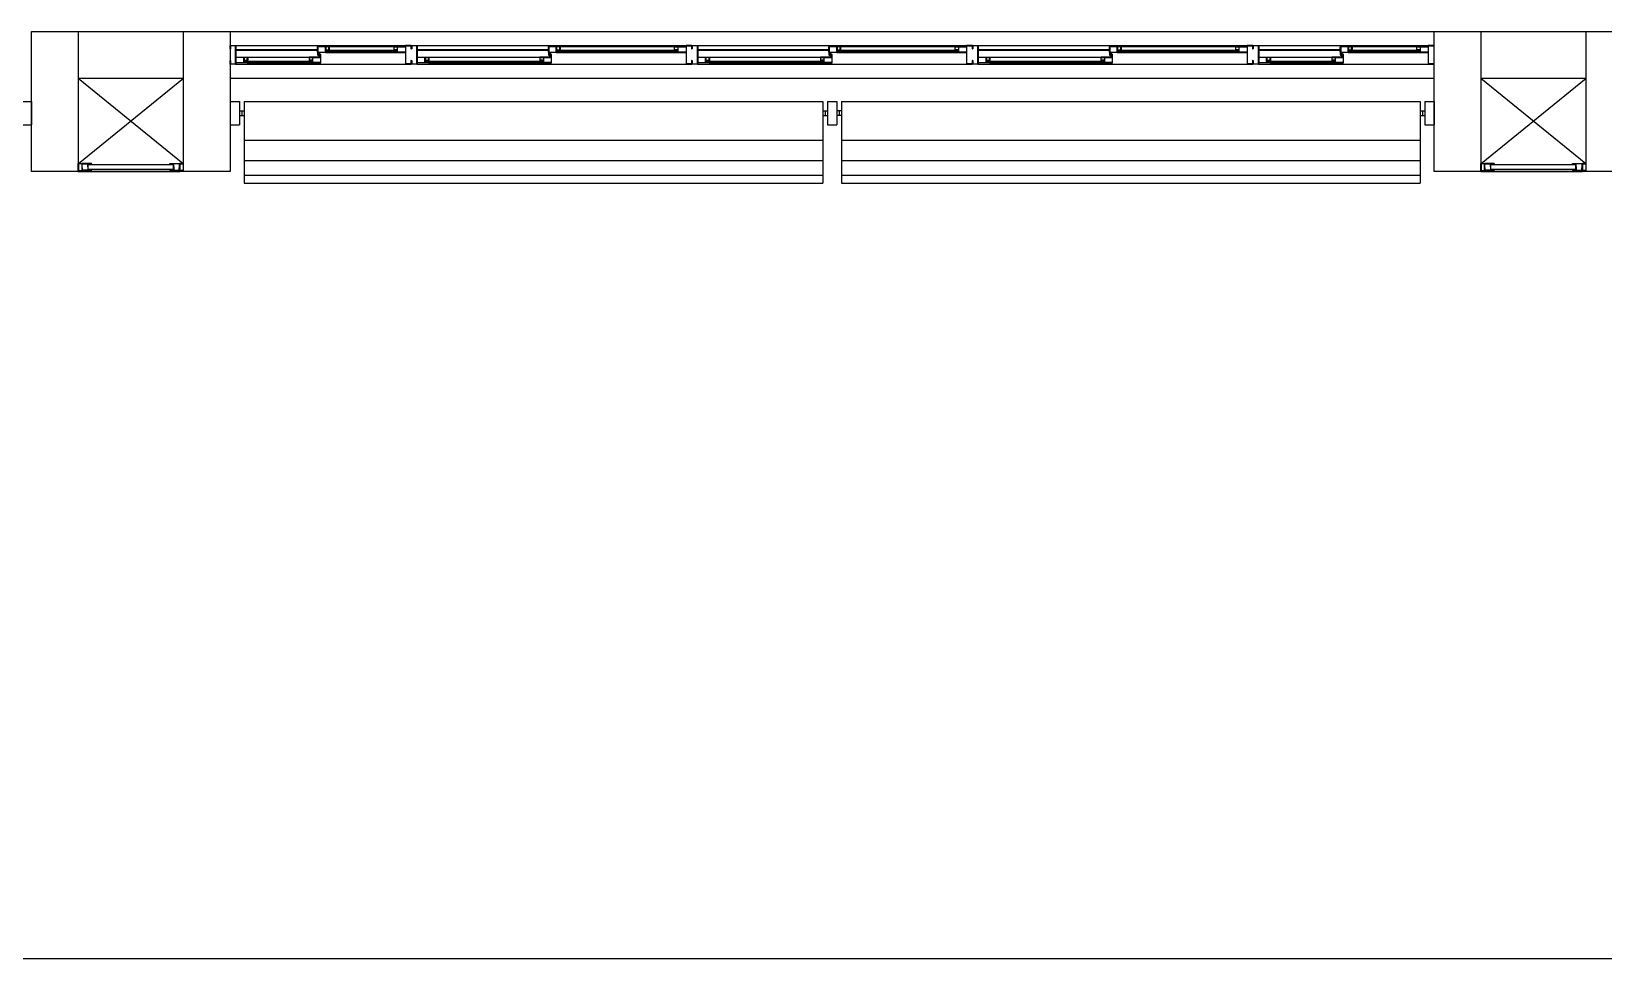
# Model space of a CAD drawing. Header units: millimetres. Extents: x 2801 to 3319, y 1187 to 1422.
# Drawn here: x 3093.52 to 3100.25, y 1247.98 to 1251.95 of the extents above; entities that cross this region are included whole.
import ezdxf

# ---------------------------------------------------------------- set-up
doc = ezdxf.new("R2010")
doc.units = ezdxf.units.MM
for name, color, linetype in [('AR-ALV', 2, 'Continuous'), ('AR-BRISES', 1, 'Continuous'), ('AR-CALÇADA', 1, 'Continuous'), ('AR-ESQ', 1, 'Continuous'), ('AR-ESTC', 3, 'Continuous'), ('AR-PEITORIL', 1, 'Continuous'), ('AR-SHAFT', 1, 'Continuous'), ('BR-LINHAS', 1, 'Continuous'), ('BR-MONTANTE', 242, 'Continuous'), ('BR-PAINEL', 1, 'Continuous'), ('BR-SUPORTE', 1, 'Continuous'), ('DT-ESQ-BAGUETE-C', 2, 'Continuous'), ('DT-ESQ-BAGUETE-V', 1, 'Continuous'), ('DT-ESQ-CHAPA DOBRADA-V', 1, 'Continuous'), ('DT-ESQ-PERFIL CADEIRA-C', 2, 'Continuous'), ('DT-ESQ-PERFIL CADEIRA-V', 1, 'Continuous'), ('DT-ESQ-PERFIL U SIMPLES-C', 2, 'Continuous'), ('DT-ESQ-PERFIL U-C', 2, 'Continuous'), ('DT-ESQ-PERFIL U-V', 1, 'Continuous'), ('DT-ESQ-VENEZIANA-C', 2, 'Continuous'), ('DT-ESQ-VENEZIANA-V', 2, 'Continuous'), ('DT-ESQ-VIDRO-C', 2, 'Continuous')]:
    doc.layers.add(name, color=color, linetype=linetype)

# ---------------------------------------------------------------- blocks, each defined once
blk = doc.blocks.new('EF40-P')
at = {"layer": 'DT-ESQ-BAGUETE-C', "color": 2, "ltscale": 0.1}
for points in [[(0.4225, -0.08), (0.409, -0.08), (0.409, -0.0785), (0.422, -0.0785, 0.414214), (0.4225, -0.078), (0.4225, -0.067, 0.414214), (0.422, -0.0665), (0.409, -0.0665), (0.409, -0.065), (0.4225, -0.065, -0.414214), (0.424, -0.0665), (0.424, -0.0785, -0.414214)], [(0.7015, -0.08), (0.715, -0.08), (0.715, -0.0785), (0.702, -0.0785, -0.414214), (0.7015, -0.078), (0.7015, -0.067, -0.414214), (0.702, -0.0665), (0.715, -0.0665), (0.715, -0.065), (0.7015, -0.065, 0.414214), (0.7, -0.0665), (0.7, -0.0785, 0.414214)], [(1.41, -0.08), (1.3965, -0.08), (1.3965, -0.0785), (1.4095, -0.0785, 0.414214), (1.41, -0.078), (1.41, -0.067, 0.414214), (1.4095, -0.0665), (1.3965, -0.0665), (1.3965, -0.065), (1.41, -0.065, -0.414214), (1.4115, -0.0665), (1.4115, -0.0785, -0.414214)], [(1.9015, -0.08), (1.915, -0.08), (1.915, -0.0785), (1.902, -0.0785, -0.414214), (1.9015, -0.078), (1.9015, -0.067, -0.414214), (1.902, -0.0665), (1.915, -0.0665), (1.915, -0.065), (1.9015, -0.065, 0.414214), (1.9, -0.0665), (1.9, -0.0785, 0.414214)], [(2.61, -0.08), (2.5965, -0.08), (2.5965, -0.0785), (2.6095, -0.0785, 0.414214), (2.61, -0.078), (2.61, -0.067, 0.414214), (2.6095, -0.0665), (2.5965, -0.0665), (2.5965, -0.065), (2.61, -0.065, -0.414214), (2.6115, -0.0665), (2.6115, -0.0785, -0.414214)], [(3.1015, -0.08), (3.115, -0.08), (3.115, -0.0785), (3.102, -0.0785, -0.414214), (3.1015, -0.078), (3.1015, -0.067, -0.414214), (3.102, -0.0665), (3.115, -0.0665), (3.115, -0.065), (3.1015, -0.065, 0.414214), (3.1, -0.0665), (3.1, -0.0785, 0.414214)], [(3.81, -0.08), (3.7965, -0.08), (3.7965, -0.0785), (3.8095, -0.0785, 0.414214), (3.81, -0.078), (3.81, -0.067, 0.414214), (3.8095, -0.0665), (3.7965, -0.0665), (3.7965, -0.065), (3.81, -0.065, -0.414214), (3.8115, -0.0665), (3.8115, -0.0785, -0.414214)], [(4.3015, -0.08), (4.315, -0.08), (4.315, -0.0785), (4.302, -0.0785, -0.414214), (4.3015, -0.078), (4.3015, -0.067, -0.414214), (4.302, -0.0665), (4.315, -0.0665), (4.315, -0.065), (4.3015, -0.065, 0.414214), (4.3, -0.0665), (4.3, -0.0785, 0.414214)], [(4.7975, -0.08), (4.784, -0.08), (4.784, -0.0785), (4.797, -0.0785, 0.414214), (4.7975, -0.078), (4.7975, -0.067, 0.414214), (4.797, -0.0665), (4.784, -0.0665), (4.784, -0.065), (4.7975, -0.065, -0.414214), (4.799, -0.0665), (4.799, -0.0785, -0.414214)], [(5.0765, -0.08), (5.09, -0.08), (5.09, -0.0785), (5.077, -0.0785, -0.414214), (5.0765, -0.078), (5.0765, -0.067, -0.414214), (5.077, -0.0665), (5.09, -0.0665), (5.09, -0.065), (5.0765, -0.065, 0.414214), (5.075, -0.0665), (5.075, -0.0785, 0.414214)], [(0.0735, -0.125), (0.06, -0.125), (0.06, -0.1235), (0.073, -0.1235, 0.414214), (0.0735, -0.123), (0.0735, -0.112, 0.414214), (0.073, -0.1115), (0.06, -0.1115), (0.06, -0.11), (0.0735, -0.11, -0.414214), (0.075, -0.1115), (0.075, -0.1235, -0.414214)], [(0.339, -0.125), (0.3525, -0.125), (0.3525, -0.1235), (0.3395, -0.1235, -0.414214), (0.339, -0.123), (0.339, -0.112, -0.414214), (0.3395, -0.1115), (0.3525, -0.1115), (0.3525, -0.11), (0.339, -0.11, 0.414214), (0.3375, -0.1115), (0.3375, -0.1235, 0.414214)], [(0.8485, -0.125), (0.835, -0.125), (0.835, -0.1235), (0.848, -0.1235, 0.414214), (0.8485, -0.123), (0.8485, -0.112, 0.414214), (0.848, -0.1115), (0.835, -0.1115), (0.835, -0.11), (0.8485, -0.11, -0.414214), (0.85, -0.1115), (0.85, -0.1235, -0.414214)], [(1.3265, -0.125), (1.34, -0.125), (1.34, -0.1235), (1.327, -0.1235, -0.414214), (1.3265, -0.123), (1.3265, -0.112, -0.414214), (1.327, -0.1115), (1.34, -0.1115), (1.34, -0.11), (1.3265, -0.11, 0.414214), (1.325, -0.1115), (1.325, -0.1235, 0.414214)], [(2.0485, -0.125), (2.035, -0.125), (2.035, -0.1235), (2.048, -0.1235, 0.414214), (2.0485, -0.123), (2.0485, -0.112, 0.414214), (2.048, -0.1115), (2.035, -0.1115), (2.035, -0.11), (2.0485, -0.11, -0.414214), (2.05, -0.1115), (2.05, -0.1235, -0.414214)], [(2.5265, -0.125), (2.54, -0.125), (2.54, -0.1235), (2.527, -0.1235, -0.414214), (2.5265, -0.123), (2.5265, -0.112, -0.414214), (2.527, -0.1115), (2.54, -0.1115), (2.54, -0.11), (2.5265, -0.11, 0.414214), (2.525, -0.1115), (2.525, -0.1235, 0.414214)], [(3.2485, -0.125), (3.235, -0.125), (3.235, -0.1235), (3.248, -0.1235, 0.414214), (3.2485, -0.123), (3.2485, -0.112, 0.414214), (3.248, -0.1115), (3.235, -0.1115), (3.235, -0.11), (3.2485, -0.11, -0.414214), (3.25, -0.1115), (3.25, -0.1235, -0.414214)], [(3.7265, -0.125), (3.74, -0.125), (3.74, -0.1235), (3.727, -0.1235, -0.414214), (3.7265, -0.123), (3.7265, -0.112, -0.414214), (3.727, -0.1115), (3.74, -0.1115), (3.74, -0.11), (3.7265, -0.11, 0.414214), (3.725, -0.1115), (3.725, -0.1235, 0.414214)], [(4.4485, -0.125), (4.435, -0.125), (4.435, -0.1235), (4.448, -0.1235, 0.414214), (4.4485, -0.123), (4.4485, -0.112, 0.414214), (4.448, -0.1115), (4.435, -0.1115), (4.435, -0.11), (4.4485, -0.11, -0.414214), (4.45, -0.1115), (4.45, -0.1235, -0.414214)], [(4.714, -0.125), (4.7275, -0.125), (4.7275, -0.1235), (4.7145, -0.1235, -0.414214), (4.714, -0.123), (4.714, -0.112, -0.414214), (4.7145, -0.1115), (4.7275, -0.1115), (4.7275, -0.11), (4.714, -0.11, 0.414214), (4.7125, -0.1115), (4.7125, -0.1235, 0.414214)]]:
    blk.add_lwpolyline(points, format="xyb", close=True, dxfattribs=at)
at = {"layer": 'DT-ESQ-BAGUETE-V', "ltscale": 0.1}
for p, q in [((0.4225, -0.065), (0.7015, -0.065)), ((1.41, -0.065), (1.9015, -0.065)), ((2.61, -0.065), (3.1015, -0.065)), ((3.81, -0.065), (4.3015, -0.065)), ((4.7975, -0.065), (5.0765, -0.065))]:
    blk.add_line(p, q, dxfattribs=at)
at = {"layer": 'DT-ESQ-BAGUETE-V', "color": 1, "ltscale": 0.1}
for p, q in [((0.0735, -0.11), (0.339, -0.11)), ((0.8485, -0.11), (1.3265, -0.11)), ((2.0485, -0.11), (2.5265, -0.11)), ((3.2485, -0.11), (3.7265, -0.11)), ((4.4485, -0.11), (4.714, -0.11))]:
    blk.add_line(p, q, dxfattribs=at)
at = {"layer": 'DT-ESQ-CHAPA DOBRADA-V', "ltscale": 0.1}
for p, q in [((0.025, -0.077), (0.374, -0.077)), ((0.025, -0.08), (0.374, -0.08)), ((0.8, -0.077), (1.3615, -0.077)), ((0.8, -0.08), (1.3615, -0.08)), ((4.4, -0.077), (4.749, -0.077)), ((4.4, -0.08), (4.749, -0.08))]:
    blk.add_line(p, q, dxfattribs=at)
at = {"layer": 'DT-ESQ-CHAPA DOBRADA-V', "color": 1, "ltscale": 0.1}
for p, q in [((2, -0.077), (2.5615, -0.077)), ((2, -0.08), (2.5615, -0.08)), ((3.2, -0.077), (3.7615, -0.077)), ((3.2, -0.08), (3.7615, -0.08))]:
    blk.add_line(p, q, dxfattribs=at)
at = {"layer": 'DT-ESQ-PERFIL CADEIRA-C', "color": 2, "ltscale": 0.1}
for p, q in [((0.025, -0.1335), (0.0735, -0.1335)), ((0.3855, -0.1335), (0.339, -0.1335)), ((0.376, -0.0885), (0.4225, -0.0885)), ((0.75, -0.0885), (0.7015, -0.0885)), ((0.8, -0.1335), (0.8485, -0.1335)), ((1.373, -0.1335), (1.3265, -0.1335)), ((1.3635, -0.0885), (1.41, -0.0885)), ((1.95, -0.0885), (1.9015, -0.0885)), ((2, -0.1335), (2.0485, -0.1335)), ((2.573, -0.1335), (2.5265, -0.1335)), ((2.5635, -0.0885), (2.61, -0.0885)), ((3.15, -0.0885), (3.1015, -0.0885)), ((3.2, -0.1335), (3.2485, -0.1335)), ((3.773, -0.1335), (3.7265, -0.1335)), ((3.7635, -0.0885), (3.81, -0.0885)), ((4.35, -0.0885), (4.3015, -0.0885)), ((4.7605, -0.1335), (4.714, -0.1335)), ((4.751, -0.0885), (4.7975, -0.0885)), ((5.125, -0.0885), (5.0765, -0.0885))]:
    blk.add_line(p, q, dxfattribs=at)
at = {"layer": 'DT-ESQ-PERFIL CADEIRA-C', "ltscale": 0.1}
blk.add_line((4.4, -0.1335), (4.4485, -0.1335), dxfattribs=at)
at = {"layer": 'DT-ESQ-PERFIL CADEIRA-C', "color": 2, "ltscale": 0.1}
for points in [[(0.4225, -0.087, -1), (0.4225, -0.09), (0.376, -0.09, -0.414214), (0.374, -0.088), (0.374, -0.067, -0.414214), (0.376, -0.065), (0.4075, -0.065, -0.414214), (0.409, -0.0665), (0.409, -0.087)], [(0.409, -0.0885, -0.198913), (0.4079, -0.0881, -0.198913), (0.4075, -0.087), (0.4075, -0.067, 0.414214), (0.407, -0.0665), (0.376, -0.0665, 0.414214), (0.3755, -0.067), (0.3755, -0.088, 0.414214), (0.376, -0.0885)], [(0.7015, -0.09), (0.75, -0.09), (0.75, -0.0885), (0.715, -0.0885, 0.198912), (0.7161, -0.0881, 0.198913), (0.7165, -0.087), (0.7165, -0.067, -0.414214), (0.717, -0.0665), (0.75, -0.0665), (0.75, -0.065), (0.7165, -0.065, 0.414214), (0.715, -0.0665), (0.715, -0.0785), (0.715, -0.08), (0.715, -0.087), (0.7015, -0.087, 1)], [(1.41, -0.087, -1), (1.41, -0.09), (1.3635, -0.09, -0.414214), (1.3615, -0.088), (1.3615, -0.067, -0.414214), (1.3635, -0.065), (1.395, -0.065, -0.414214), (1.3965, -0.0665), (1.3965, -0.087)], [(1.3965, -0.0885, -0.198913), (1.3954, -0.0881, -0.198913), (1.395, -0.087), (1.395, -0.067, 0.414214), (1.3945, -0.0665), (1.3635, -0.0665, 0.414214), (1.363, -0.067), (1.363, -0.088, 0.414214), (1.3635, -0.0885)], [(1.9015, -0.09), (1.95, -0.09), (1.95, -0.0885), (1.915, -0.0885, 0.198912), (1.9161, -0.0881, 0.198913), (1.9165, -0.087), (1.9165, -0.067, -0.414214), (1.917, -0.0665), (1.95, -0.0665), (1.95, -0.065), (1.9165, -0.065, 0.414214), (1.915, -0.0665), (1.915, -0.0785), (1.915, -0.08), (1.915, -0.087), (1.9015, -0.087, 1)], [(2.61, -0.087, -1), (2.61, -0.09), (2.5635, -0.09, -0.414214), (2.5615, -0.088), (2.5615, -0.067, -0.414214), (2.5635, -0.065), (2.595, -0.065, -0.414214), (2.5965, -0.0665), (2.5965, -0.087)], [(2.5965, -0.0885, -0.198913), (2.5954, -0.0881, -0.198913), (2.595, -0.087), (2.595, -0.067, 0.414214), (2.5945, -0.0665), (2.5635, -0.0665, 0.414214), (2.563, -0.067), (2.563, -0.088, 0.414214), (2.5635, -0.0885)], [(3.1015, -0.09), (3.15, -0.09), (3.15, -0.0885), (3.115, -0.0885, 0.198912), (3.1161, -0.0881, 0.198913), (3.1165, -0.087), (3.1165, -0.067, -0.414214), (3.117, -0.0665), (3.15, -0.0665), (3.15, -0.065), (3.1165, -0.065, 0.414214), (3.115, -0.0665), (3.115, -0.0785), (3.115, -0.08), (3.115, -0.087), (3.1015, -0.087, 1)], [(3.81, -0.087, -1), (3.81, -0.09), (3.7635, -0.09, -0.414214), (3.7615, -0.088), (3.7615, -0.067, -0.414214), (3.7635, -0.065), (3.795, -0.065, -0.414214), (3.7965, -0.0665), (3.7965, -0.087)], [(3.7965, -0.0885, -0.198913), (3.7954, -0.0881, -0.198913), (3.795, -0.087), (3.795, -0.067, 0.414214), (3.7945, -0.0665), (3.7635, -0.0665, 0.414214), (3.763, -0.067), (3.763, -0.088, 0.414214), (3.7635, -0.0885)], [(4.3015, -0.09), (4.35, -0.09), (4.35, -0.0885), (4.315, -0.0885, 0.198912), (4.3161, -0.0881, 0.198913), (4.3165, -0.087), (4.3165, -0.067, -0.414214), (4.317, -0.0665), (4.35, -0.0665), (4.35, -0.065), (4.3165, -0.065, 0.414214), (4.315, -0.0665), (4.315, -0.0785), (4.315, -0.08), (4.315, -0.087), (4.3015, -0.087, 1)], [(4.7975, -0.087, -1), (4.7975, -0.09), (4.751, -0.09, -0.414214), (4.749, -0.088), (4.749, -0.067, -0.414214), (4.751, -0.065), (4.7825, -0.065, -0.414214), (4.784, -0.0665), (4.784, -0.087)], [(4.784, -0.0885, -0.198913), (4.7829, -0.0881, -0.198913), (4.7825, -0.087), (4.7825, -0.067, 0.414214), (4.782, -0.0665), (4.751, -0.0665, 0.414214), (4.7505, -0.067), (4.7505, -0.088, 0.414214), (4.751, -0.0885)], [(5.0765, -0.09), (5.125, -0.09), (5.125, -0.0885), (5.09, -0.0885, 0.198912), (5.0911, -0.0881, 0.198913), (5.0915, -0.087), (5.0915, -0.067, -0.414214), (5.092, -0.0665), (5.125, -0.0665), (5.125, -0.065), (5.0915, -0.065, 0.414214), (5.09, -0.0665), (5.09, -0.0785), (5.09, -0.08), (5.09, -0.087), (5.0765, -0.087, 1)], [(0.0735, -0.135), (0.025, -0.135), (0.025, -0.1335), (0.06, -0.1335, -0.198912), (0.0589, -0.1331, -0.198913), (0.0585, -0.132), (0.0585, -0.112, 0.414214), (0.058, -0.1115), (0.025, -0.1115), (0.025, -0.11), (0.0585, -0.11, -0.414214), (0.06, -0.1115), (0.06, -0.1235), (0.06, -0.125), (0.06, -0.132), (0.0735, -0.132, -1)], [(0.339, -0.132, 1), (0.339, -0.135), (0.3855, -0.135, 0.414214), (0.3875, -0.133), (0.3875, -0.112, 0.414214), (0.3855, -0.11), (0.354, -0.11, 0.414214), (0.3525, -0.1115), (0.3525, -0.132)], [(0.3525, -0.1335, 0.198913), (0.3536, -0.1331, 0.198913), (0.354, -0.132), (0.354, -0.112, -0.414214), (0.3545, -0.1115), (0.3855, -0.1115, -0.414214), (0.386, -0.112), (0.386, -0.133, -0.414214), (0.3855, -0.1335)], [(0.8485, -0.135), (0.8, -0.135), (0.8, -0.1335), (0.835, -0.1335, -0.198912), (0.8339, -0.1331, -0.198913), (0.8335, -0.132), (0.8335, -0.112, 0.414214), (0.833, -0.1115), (0.8, -0.1115), (0.8, -0.11), (0.8335, -0.11, -0.414214), (0.835, -0.1115), (0.835, -0.1235), (0.835, -0.125), (0.835, -0.132), (0.8485, -0.132, -1)], [(1.3265, -0.132, 1), (1.3265, -0.135), (1.373, -0.135, 0.414214), (1.375, -0.133), (1.375, -0.112, 0.414214), (1.373, -0.11), (1.3415, -0.11, 0.414214), (1.34, -0.1115), (1.34, -0.132)], [(1.34, -0.1335, 0.198913), (1.3411, -0.1331, 0.198913), (1.3415, -0.132), (1.3415, -0.112, -0.414214), (1.342, -0.1115), (1.373, -0.1115, -0.414214), (1.3735, -0.112), (1.3735, -0.133, -0.414214), (1.373, -0.1335)], [(2.0485, -0.135), (2, -0.135), (2, -0.1335), (2.035, -0.1335, -0.198912), (2.0339, -0.1331, -0.198913), (2.0335, -0.132), (2.0335, -0.112, 0.414214), (2.033, -0.1115), (2, -0.1115), (2, -0.11), (2.0335, -0.11, -0.414214), (2.035, -0.1115), (2.035, -0.1235), (2.035, -0.125), (2.035, -0.132), (2.0485, -0.132, -1)], [(2.5265, -0.132, 1), (2.5265, -0.135), (2.573, -0.135, 0.414214), (2.575, -0.133), (2.575, -0.112, 0.414214), (2.573, -0.11), (2.5415, -0.11, 0.414214), (2.54, -0.1115), (2.54, -0.132)], [(2.54, -0.1335, 0.198913), (2.5411, -0.1331, 0.198913), (2.5415, -0.132), (2.5415, -0.112, -0.414214), (2.542, -0.1115), (2.573, -0.1115, -0.414214), (2.5735, -0.112), (2.5735, -0.133, -0.414214), (2.573, -0.1335)], [(3.2485, -0.135), (3.2, -0.135), (3.2, -0.1335), (3.235, -0.1335, -0.198912), (3.2339, -0.1331, -0.198913), (3.2335, -0.132), (3.2335, -0.112, 0.414214), (3.233, -0.1115), (3.2, -0.1115), (3.2, -0.11), (3.2335, -0.11, -0.414214), (3.235, -0.1115), (3.235, -0.1235), (3.235, -0.125), (3.235, -0.132), (3.2485, -0.132, -1)], [(3.7265, -0.132, 1), (3.7265, -0.135), (3.773, -0.135, 0.414214), (3.775, -0.133), (3.775, -0.112, 0.414214), (3.773, -0.11), (3.7415, -0.11, 0.414214), (3.74, -0.1115), (3.74, -0.132)], [(3.74, -0.1335, 0.198913), (3.7411, -0.1331, 0.198913), (3.7415, -0.132), (3.7415, -0.112, -0.414214), (3.742, -0.1115), (3.773, -0.1115, -0.414214), (3.7735, -0.112), (3.7735, -0.133, -0.414214), (3.773, -0.1335)], [(4.4485, -0.135), (4.4, -0.135), (4.4, -0.1335), (4.435, -0.1335, -0.198912), (4.4339, -0.1331, -0.198913), (4.4335, -0.132), (4.4335, -0.112, 0.414214), (4.433, -0.1115), (4.4, -0.1115), (4.4, -0.11), (4.4335, -0.11, -0.414214), (4.435, -0.1115), (4.435, -0.1235), (4.435, -0.125), (4.435, -0.132), (4.4485, -0.132, -1)], [(4.714, -0.132, 1), (4.714, -0.135), (4.7605, -0.135, 0.414214), (4.7625, -0.133), (4.7625, -0.112, 0.414214), (4.7605, -0.11), (4.729, -0.11, 0.414214), (4.7275, -0.1115), (4.7275, -0.132)], [(4.7275, -0.1335, 0.198913), (4.7286, -0.1331, 0.198913), (4.729, -0.132), (4.729, -0.112, -0.414214), (4.7295, -0.1115), (4.7605, -0.1115, -0.414214), (4.761, -0.112), (4.761, -0.133, -0.414214), (4.7605, -0.1335)]]:
    blk.add_lwpolyline(points, format="xyb", close=True, dxfattribs=at)
at = {"layer": 'DT-ESQ-PERFIL CADEIRA-V', "ltscale": 0.1}
for p, q in [((0.4075, -0.09), (0.7015, -0.09)), ((1.395, -0.09), (1.9015, -0.09))]:
    blk.add_line(p, q, dxfattribs=at)
at = {"layer": 'DT-ESQ-PERFIL CADEIRA-V', "color": 1, "ltscale": 0.1}
for p, q in [((2.595, -0.09), (3.1015, -0.09)), ((3.795, -0.09), (4.3015, -0.09)), ((4.7825, -0.09), (5.0765, -0.09)), ((0.0735, -0.135), (0.339, -0.135)), ((0.8485, -0.135), (1.3265, -0.135)), ((2.0485, -0.135), (2.5265, -0.135)), ((4.4485, -0.135), (4.714, -0.135))]:
    blk.add_line(p, q, dxfattribs=at)
at = {"layer": 'DT-ESQ-PERFIL CADEIRA-V', "color": 2, "ltscale": 0.1}
blk.add_line((3.2485, -0.135), (3.7265, -0.135), dxfattribs=at)
at = {"layer": 'DT-ESQ-PERFIL U SIMPLES-C', "color": 2, "ltscale": 0.1}
for points in [[(0.376, -0.102), (0.384, -0.102), (0.384, -0.1005), (0.376, -0.1005, -0.414214), (0.3755, -0.1), (0.3755, -0.092, -0.414214), (0.376, -0.0915), (0.384, -0.0915), (0.384, -0.09), (0.376, -0.09, 0.414214), (0.374, -0.092), (0.374, -0.1, 0.414214)], [(0.3855, -0.098), (0.3775, -0.098), (0.3775, -0.0995), (0.3855, -0.0995, -0.414214), (0.386, -0.1), (0.386, -0.108, -0.414214), (0.3855, -0.1085), (0.3775, -0.1085), (0.3775, -0.11), (0.3855, -0.11, 0.414214), (0.3875, -0.108), (0.3875, -0.1, 0.414214)], [(1.3635, -0.102), (1.3715, -0.102), (1.3715, -0.1005), (1.3635, -0.1005, -0.414214), (1.363, -0.1), (1.363, -0.092, -0.414214), (1.3635, -0.0915), (1.3715, -0.0915), (1.3715, -0.09), (1.3635, -0.09, 0.414214), (1.3615, -0.092), (1.3615, -0.1, 0.414214)], [(1.373, -0.098), (1.365, -0.098), (1.365, -0.0995), (1.373, -0.0995, -0.414214), (1.3735, -0.1), (1.3735, -0.108, -0.414214), (1.373, -0.1085), (1.365, -0.1085), (1.365, -0.11), (1.373, -0.11, 0.414214), (1.375, -0.108), (1.375, -0.1, 0.414214)], [(2.5635, -0.102), (2.5715, -0.102), (2.5715, -0.1005), (2.5635, -0.1005, -0.414214), (2.563, -0.1), (2.563, -0.092, -0.414214), (2.5635, -0.0915), (2.5715, -0.0915), (2.5715, -0.09), (2.5635, -0.09, 0.414214), (2.5615, -0.092), (2.5615, -0.1, 0.414214)], [(2.573, -0.098), (2.565, -0.098), (2.565, -0.0995), (2.573, -0.0995, -0.414214), (2.5735, -0.1), (2.5735, -0.108, -0.414214), (2.573, -0.1085), (2.565, -0.1085), (2.565, -0.11), (2.573, -0.11, 0.414214), (2.575, -0.108), (2.575, -0.1, 0.414214)], [(3.7635, -0.102), (3.7715, -0.102), (3.7715, -0.1005), (3.7635, -0.1005, -0.414214), (3.763, -0.1), (3.763, -0.092, -0.414214), (3.7635, -0.0915), (3.7715, -0.0915), (3.7715, -0.09), (3.7635, -0.09, 0.414214), (3.7615, -0.092), (3.7615, -0.1, 0.414214)], [(3.773, -0.098), (3.765, -0.098), (3.765, -0.0995), (3.773, -0.0995, -0.414214), (3.7735, -0.1), (3.7735, -0.108, -0.414214), (3.773, -0.1085), (3.765, -0.1085), (3.765, -0.11), (3.773, -0.11, 0.414214), (3.775, -0.108), (3.775, -0.1, 0.414214)], [(4.751, -0.102), (4.759, -0.102), (4.759, -0.1005), (4.751, -0.1005, -0.414214), (4.7505, -0.1), (4.7505, -0.092, -0.414214), (4.751, -0.0915), (4.759, -0.0915), (4.759, -0.09), (4.751, -0.09, 0.414214), (4.749, -0.092), (4.749, -0.1, 0.414214)], [(4.7605, -0.098), (4.7525, -0.098), (4.7525, -0.0995), (4.7605, -0.0995, -0.414214), (4.761, -0.1), (4.761, -0.108, -0.414214), (4.7605, -0.1085), (4.7525, -0.1085), (4.7525, -0.11), (4.7605, -0.11, 0.414214), (4.7625, -0.108), (4.7625, -0.1, 0.414214)]]:
    blk.add_lwpolyline(points, format="xyb", close=True, dxfattribs=at)
at = {"layer": 'DT-ESQ-PERFIL U-C', "color": 2, "ltscale": 0.1}
for points in [[(0, -0.0615, -0.414214), (0.0015, -0.06), (0.0235, -0.06, -0.414214), (0.025, -0.0615), (0.025, -0.1385, -0.414214), (0.0235, -0.14), (0.0015, -0.14, -0.414214), (0, -0.1385), (0, -0.125), (0.0015, -0.125), (0.0015, -0.138, 0.414214), (0.002, -0.1385), (0.023, -0.1385, 0.414214), (0.0235, -0.138), (0.0235, -0.062, 0.414214), (0.023, -0.0615), (0.002, -0.0615, 0.414214), (0.0015, -0.062), (0.0015, -0.075), (0, -0.075)], [(0.775, -0.0615, 0.414214), (0.7735, -0.06), (0.7515, -0.06, 0.414214), (0.75, -0.0615), (0.75, -0.1385, 0.414214), (0.7515, -0.14), (0.7735, -0.14, 0.414214), (0.775, -0.1385), (0.775, -0.125), (0.7735, -0.125), (0.7735, -0.138, -0.414214), (0.773, -0.1385), (0.752, -0.1385, -0.414214), (0.7515, -0.138), (0.7515, -0.062, -0.414214), (0.752, -0.0615), (0.773, -0.0615, -0.414214), (0.7735, -0.062), (0.7735, -0.075), (0.775, -0.075)], [(0.775, -0.0615, -0.414214), (0.7765, -0.06), (0.7985, -0.06, -0.414214), (0.8, -0.0615), (0.8, -0.1385, -0.414214), (0.7985, -0.14), (0.7765, -0.14, -0.414214), (0.775, -0.1385), (0.775, -0.125), (0.7765, -0.125), (0.7765, -0.138, 0.414214), (0.777, -0.1385), (0.798, -0.1385, 0.414214), (0.7985, -0.138), (0.7985, -0.062, 0.414214), (0.798, -0.0615), (0.777, -0.0615, 0.414214), (0.7765, -0.062), (0.7765, -0.075), (0.775, -0.075)], [(1.975, -0.0615, 0.414214), (1.9735, -0.06), (1.9515, -0.06, 0.414214), (1.95, -0.0615), (1.95, -0.1385, 0.414214), (1.9515, -0.14), (1.9735, -0.14, 0.414214), (1.975, -0.1385), (1.975, -0.125), (1.9735, -0.125), (1.9735, -0.138, -0.414214), (1.973, -0.1385), (1.952, -0.1385, -0.414214), (1.9515, -0.138), (1.9515, -0.062, -0.414214), (1.952, -0.0615), (1.973, -0.0615, -0.414214), (1.9735, -0.062), (1.9735, -0.075), (1.975, -0.075)], [(1.975, -0.0615, -0.414214), (1.9765, -0.06), (1.9985, -0.06, -0.414214), (2, -0.0615), (2, -0.1385, -0.414214), (1.9985, -0.14), (1.9765, -0.14, -0.414214), (1.975, -0.1385), (1.975, -0.125), (1.9765, -0.125), (1.9765, -0.138, 0.414214), (1.977, -0.1385), (1.998, -0.1385, 0.414214), (1.9985, -0.138), (1.9985, -0.062, 0.414214), (1.998, -0.0615), (1.977, -0.0615, 0.414214), (1.9765, -0.062), (1.9765, -0.075), (1.975, -0.075)], [(3.175, -0.0615, 0.414214), (3.1735, -0.06), (3.1515, -0.06, 0.414214), (3.15, -0.0615), (3.15, -0.1385, 0.414214), (3.1515, -0.14), (3.1735, -0.14, 0.414214), (3.175, -0.1385), (3.175, -0.125), (3.1735, -0.125), (3.1735, -0.138, -0.414214), (3.173, -0.1385), (3.152, -0.1385, -0.414214), (3.1515, -0.138), (3.1515, -0.062, -0.414214), (3.152, -0.0615), (3.173, -0.0615, -0.414214), (3.1735, -0.062), (3.1735, -0.075), (3.175, -0.075)], [(3.175, -0.0615, -0.414214), (3.1765, -0.06), (3.1985, -0.06, -0.414214), (3.2, -0.0615), (3.2, -0.1385, -0.414214), (3.1985, -0.14), (3.1765, -0.14, -0.414214), (3.175, -0.1385), (3.175, -0.125), (3.1765, -0.125), (3.1765, -0.138, 0.414214), (3.177, -0.1385), (3.198, -0.1385, 0.414214), (3.1985, -0.138), (3.1985, -0.062, 0.414214), (3.198, -0.0615), (3.177, -0.0615, 0.414214), (3.1765, -0.062), (3.1765, -0.075), (3.175, -0.075)], [(4.375, -0.0615, 0.414214), (4.3735, -0.06), (4.3515, -0.06, 0.414214), (4.35, -0.0615), (4.35, -0.1385, 0.414214), (4.3515, -0.14), (4.3735, -0.14, 0.414214), (4.375, -0.1385), (4.375, -0.125), (4.3735, -0.125), (4.3735, -0.138, -0.414214), (4.373, -0.1385), (4.352, -0.1385, -0.414214), (4.3515, -0.138), (4.3515, -0.062, -0.414214), (4.352, -0.0615), (4.373, -0.0615, -0.414214), (4.3735, -0.062), (4.3735, -0.075), (4.375, -0.075)], [(4.375, -0.0615, -0.414214), (4.3765, -0.06), (4.3985, -0.06, -0.414214), (4.4, -0.0615), (4.4, -0.1385, -0.414214), (4.3985, -0.14), (4.3765, -0.14, -0.414214), (4.375, -0.1385), (4.375, -0.125), (4.3765, -0.125), (4.3765, -0.138, 0.414214), (4.377, -0.1385), (4.398, -0.1385, 0.414214), (4.3985, -0.138), (4.3985, -0.062, 0.414214), (4.398, -0.0615), (4.377, -0.0615, 0.414214), (4.3765, -0.062), (4.3765, -0.075), (4.375, -0.075)], [(5.15, -0.0615, 0.414214), (5.1485, -0.06), (5.1265, -0.06, 0.414214), (5.125, -0.0615), (5.125, -0.1385, 0.414214), (5.1265, -0.14), (5.1485, -0.14, 0.414214), (5.15, -0.1385), (5.15, -0.125), (5.1485, -0.125), (5.1485, -0.138, -0.414214), (5.148, -0.1385), (5.127, -0.1385, -0.414214), (5.1265, -0.138), (5.1265, -0.062, -0.414214), (5.127, -0.0615), (5.148, -0.0615, -0.414214), (5.1485, -0.062), (5.1485, -0.075), (5.15, -0.075)]]:
    blk.add_lwpolyline(points, format="xyb", close=True, dxfattribs=at)
at = {"layer": 'DT-ESQ-PERFIL U-V', "color": 1, "ltscale": 0.1}
for p, q in [((0.0235, -0.06), (0.7515, -0.06)), ((0.7985, -0.06), (1.9515, -0.06)), ((1.9985, -0.06), (3.1515, -0.06)), ((4.3985, -0.06), (5.1265, -0.06)), ((0.0235, -0.14), (0.7515, -0.14)), ((0.7985, -0.14), (1.9515, -0.14)), ((1.9985, -0.14), (3.1515, -0.14)), ((4.3985, -0.14), (5.1265, -0.14))]:
    blk.add_line(p, q, dxfattribs=at)
at = {"layer": 'DT-ESQ-PERFIL U-V', "ltscale": 0.1}
for p, q in [((3.1985, -0.06), (4.3515, -0.06)), ((3.1985, -0.14), (4.3515, -0.14))]:
    blk.add_line(p, q, dxfattribs=at)
at = {"layer": 'DT-ESQ-VIDRO-C', "ltscale": 0.1}
for points in [[(0.063, -0.13), (0.063, -0.127), (0.3495, -0.127), (0.3495, -0.13)], [(0.7125, -0.085), (0.7125, -0.082), (0.4115, -0.082), (0.4115, -0.085)], [(0.838, -0.13), (0.838, -0.127), (1.337, -0.127), (1.337, -0.13)], [(1.9125, -0.085), (1.9125, -0.082), (1.399, -0.082), (1.399, -0.085)], [(2.038, -0.13), (2.038, -0.127), (2.537, -0.127), (2.537, -0.13)], [(3.1125, -0.085), (3.1125, -0.082), (2.599, -0.082), (2.599, -0.085)], [(3.238, -0.13), (3.238, -0.127), (3.737, -0.127), (3.737, -0.13)], [(4.3125, -0.085), (4.3125, -0.082), (3.799, -0.082), (3.799, -0.085)], [(4.438, -0.13), (4.438, -0.127), (4.7245, -0.127), (4.7245, -0.13)], [(5.0875, -0.085), (5.0875, -0.082), (4.7865, -0.082), (4.7865, -0.085)]]:
    blk.add_lwpolyline(points, close=True, dxfattribs=at)
blk = doc.blocks.new('BR-MODULO1')
at = {"layer": 'BR-LINHAS'}
for p, q in [((0.06, -0.2648), (2.535, -0.2648)), ((2.615, -0.2648), (5.09, -0.2648)), ((0.06, -0.3524), (2.535, -0.3524)), ((2.615, -0.3524), (5.09, -0.3524)), ((0.06, -0.4147), (2.535, -0.4147)), ((2.615, -0.4147), (5.09, -0.4147))]:
    blk.add_line(p, q, dxfattribs=at)
at = {"layer": 'BR-MONTANTE'}
for p, q in [((0, -0.1), (0, -0.2)), ((0, -0.1), (0.04, -0.1)), ((0.04, -0.1), (0.04, -0.2)), ((2.5547, -0.1), (2.5947, -0.1)), ((2.5547, -0.1), (2.5547, -0.2)), ((2.5947, -0.1), (2.5947, -0.2)), ((5.11, -0.1), (5.11, -0.2)), ((5.11, -0.1), (5.15, -0.1)), ((5.15, -0.1), (5.15, -0.2)), ((0, -0.2), (0.04, -0.2)), ((2.5547, -0.2), (2.5947, -0.2)), ((5.11, -0.2), (5.15, -0.2))]:
    blk.add_line(p, q, dxfattribs=at)
at = {"layer": 'BR-PAINEL'}
for p, q in [((0.06, -0.1), (2.535, -0.1)), ((0.06, -0.1), (0.06, -0.45)), ((2.535, -0.1), (2.535, -0.45)), ((2.615, -0.1), (2.615, -0.45)), ((2.615, -0.1), (5.09, -0.1)), ((5.09, -0.1), (5.09, -0.45)), ((0.06, -0.45), (2.535, -0.45)), ((2.615, -0.45), (5.09, -0.45))]:
    blk.add_line(p, q, dxfattribs=at)
at = {"layer": 'BR-SUPORTE'}
for p, q in [((0.04, -0.14), (0.06, -0.14)), ((0.04, -0.16), (0.06, -0.16)), ((0.05, -0.14), (0.05, -0.16)), ((2.5347, -0.14), (2.5547, -0.14)), ((2.5347, -0.16), (2.5547, -0.16)), ((2.5447, -0.14), (2.5447, -0.16)), ((2.6147, -0.14), (2.5947, -0.14)), ((2.6147, -0.16), (2.5947, -0.16)), ((2.6047, -0.14), (2.6047, -0.16)), ((5.09, -0.14), (5.11, -0.14)), ((5.09, -0.16), (5.11, -0.16)), ((5.1, -0.14), (5.1, -0.16))]:
    blk.add_line(p, q, dxfattribs=at)
blk = doc.blocks.new('EF01C-P')
at = {"layer": 'DT-ESQ-BAGUETE-C', "ltscale": 0.1}
for points in [[(0.0015, 0.035), (0.015, 0.035), (0.015, 0.0335), (0.0015, 0.0335), (0.0015, 0.005), (0.015, 0.005), (0.015, 0.0035), (0.0015, 0.0035, -0.414214), (0, 0.005), (0, 0.0335, -0.414214)], [(0.4485, 0.035), (0.435, 0.035), (0.435, 0.0335), (0.4485, 0.0335), (0.4485, 0.005), (0.435, 0.005), (0.435, 0.0035), (0.4485, 0.0035, 0.414214), (0.45, 0.005), (0.45, 0.0335, 0.414214)]]:
    blk.add_lwpolyline(points, format="xyb", close=True, dxfattribs=at)
at = {"layer": 'DT-ESQ-PERFIL CADEIRA-C', "ltscale": 0.1}
for points in [[(0.01, 0.0015), (0.01, 0.003), (0.0015, 0.003, 1), (0.0015, 0), (0.015, 0, 0.414214), (0.0165, 0.0015), (0.0165, 0.0335), (0.043, 0.0335)], [(0.043, 0.0065), (0.018, 0.0065), (0.018, 0.0165), (0.0165, 0.0165), (0.0165, 0.0065, 0.414214), (0.018, 0.005), (0.043, 0.005), (0.0565, 0.005, 1), (0.0565, 0.008), (0.043, 0.008), (0.043, 0.02), (0.043, 0.032), (0.0565, 0.032, 1), (0.0565, 0.035), (0.043, 0.035), (0.0165, 0.035, 0.414214), (0.015, 0.0335), (0.015, 0.0015), (0.0015, 0.0015)], [(0.0415, 0.02), (0.0415, 0.032, -0.414214), (0.043, 0.0335), (0.0565, 0.0335)], [(0.0415, 0.02), (0.0415, 0.008, 0.414214), (0.043, 0.0065), (0.0565, 0.0065)], [(0.407, 0.0065), (0.432, 0.0065), (0.432, 0.0165), (0.4335, 0.0165), (0.4335, 0.0065, -0.414214), (0.432, 0.005), (0.407, 0.005), (0.3935, 0.005, -1), (0.3935, 0.008), (0.407, 0.008), (0.407, 0.02), (0.407, 0.032), (0.3935, 0.032, -1), (0.3935, 0.035), (0.407, 0.035), (0.4335, 0.035, -0.414214), (0.435, 0.0335), (0.435, 0.0015), (0.4485, 0.0015)], [(0.4085, 0.02), (0.4085, 0.032, 0.414214), (0.407, 0.0335), (0.3935, 0.0335)], [(0.4085, 0.02), (0.4085, 0.008, -0.414214), (0.407, 0.0065), (0.3935, 0.0065)], [(0.44, 0.0015), (0.44, 0.003), (0.4485, 0.003, -1), (0.4485, 0), (0.435, 0, -0.414214), (0.4335, 0.0015), (0.4335, 0.0335), (0.407, 0.0335)]]:
    blk.add_lwpolyline(points, format="xyb", dxfattribs=at)
at = {"layer": 'DT-ESQ-PERFIL CADEIRA-V', "ltscale": 0.1}
blk.add_line((0.015, 0), (0.435, 0), dxfattribs=at)
at = {"layer": 'DT-ESQ-VENEZIANA-C', "ltscale": 0.1}
for p, q in [((0.043, 0.0105), (0.407, 0.0105)), ((0.043, 0.009), (0.407, 0.009))]:
    blk.add_line(p, q, dxfattribs=at)
at = {"layer": 'DT-ESQ-VENEZIANA-V', "ltscale": 0.1}
blk.add_line((0.043, 0.031), (0.407, 0.031), dxfattribs=at)

msp = doc.modelspace()

# ---------------------------------------------------------------- linework, layer by layer
at = {"layer": 'AR-ALV'}
for p, q in [((3093.7249, 1251.9498), (3094.1749, 1251.9498)), ((3099.7249, 1251.9498), (3100.1749, 1251.9498)), ((3093.7249, 1251.7498), (3094.1749, 1251.7498)), ((3099.7249, 1251.7498), (3100.1749, 1251.7498))]:
    msp.add_line(p, q, dxfattribs=at)
at = {"layer": 'AR-CALÇADA'}
msp.add_line((3082.5999, 1247.9811), (3116.5292, 1247.9811), dxfattribs=at)
at = {"layer": 'AR-ESTC'}
for points in [[(3093.5249, 1251.9498), (3093.7249, 1251.9498), (3093.7249, 1251.3498), (3093.5249, 1251.3498)], [(3094.1749, 1251.9498), (3094.3749, 1251.9498), (3094.3749, 1251.3498), (3094.1749, 1251.3498)], [(3099.5249, 1251.9498), (3099.7249, 1251.9498), (3099.7249, 1251.3498), (3099.5249, 1251.3498)], [(3100.1749, 1251.9498), (3100.3749, 1251.9498), (3100.3749, 1251.3498), (3100.1749, 1251.3498)]]:
    msp.add_lwpolyline(points, close=True, dxfattribs=at)
at = {"layer": 'AR-PEITORIL'}
for p, q in [((3094.3749, 1251.9498), (3099.5249, 1251.9498)), ((3094.3749, 1251.7498), (3099.5249, 1251.7498))]:
    msp.add_line(p, q, dxfattribs=at)
at = {"layer": 'AR-SHAFT'}
for p, q in [((3093.7249, 1251.7498), (3094.1734, 1251.3848)), ((3093.7264, 1251.3848), (3094.1749, 1251.7498)), ((3099.7249, 1251.7498), (3100.1734, 1251.3848)), ((3099.7264, 1251.3848), (3100.1749, 1251.7498))]:
    msp.add_line(p, q, dxfattribs=at)

# ---------------------------------------------------------------- block references
at = {"layer": 'AR-BRISES'}
for p in [(3088.3749, 1251.7498), (3094.3749, 1251.7498)]:
    msp.add_blockref('BR-MODULO1', p, dxfattribs=at)
at = {"layer": 'AR-ESQ'}
for name, p in [('EF40-P', (3094.3749, 1251.9498)), ('EF01C-P', (3093.7249, 1251.3498)), ('EF01C-P', (3099.7249, 1251.3498))]:
    msp.add_blockref(name, p, dxfattribs=at)

doc.saveas('drawing.dxf')
